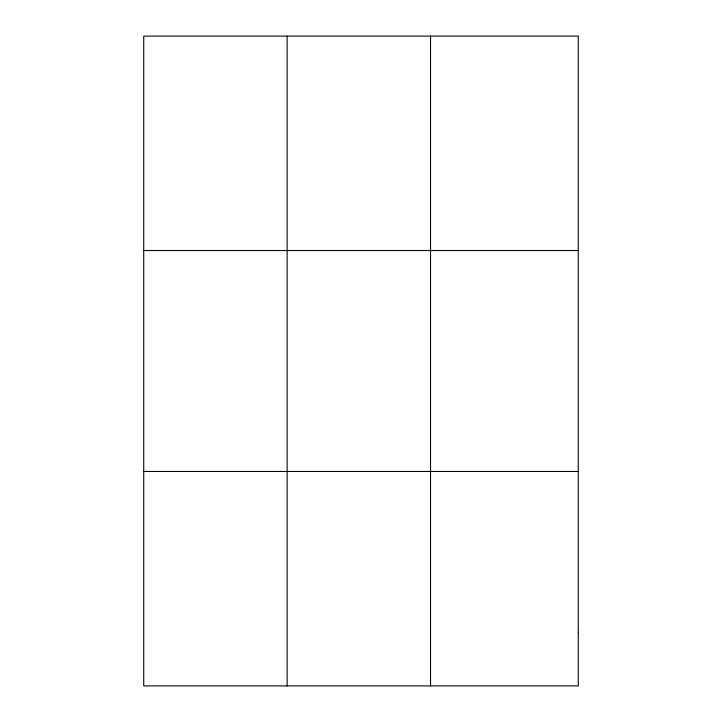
<?xml version="1.0" encoding="UTF-8"?>
<svg xmlns="http://www.w3.org/2000/svg" width="722" height="722" viewBox="0 0 722 722"><rect width="100%" height="100%" fill="white"/><g stroke="black" fill="none" stroke-linecap="round" stroke-linejoin="round"><path stroke-width="1.08" d="M287.13 36.1L287.13 685.9M430.529 36.1L430.529 685.9M143.732 250.534L578.268 250.534M143.732 471.466L578.268 471.466M578.268 632.292L578.268 685.9L143.732 685.9L143.732 36.1L578.268 36.1L578.268 632.292"/></g></svg>
